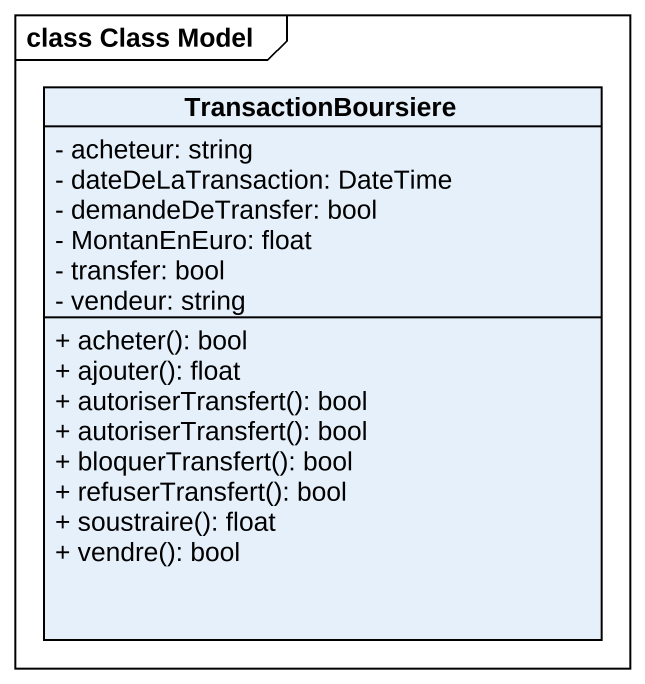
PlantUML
@startuml
mainframe class Class Model
hide circle
hide empty members
skinparam classAttributeIconSize 0
class TransactionBoursiere {
  - acheteur: string
  - dateDeLaTransaction: DateTime
  - demandeDeTransfer: bool
  - MontanEnEuro: float
  - transfer: bool
  - vendeur: string
  + acheter(): bool
  + ajouter(): float
  + autoriserTransfert(): bool
  + autoriserTransfert(): bool
  + bloquerTransfert(): bool
  + refuserTransfert(): bool
  + soustraire(): float
  + vendre(): bool
}
@enduml
